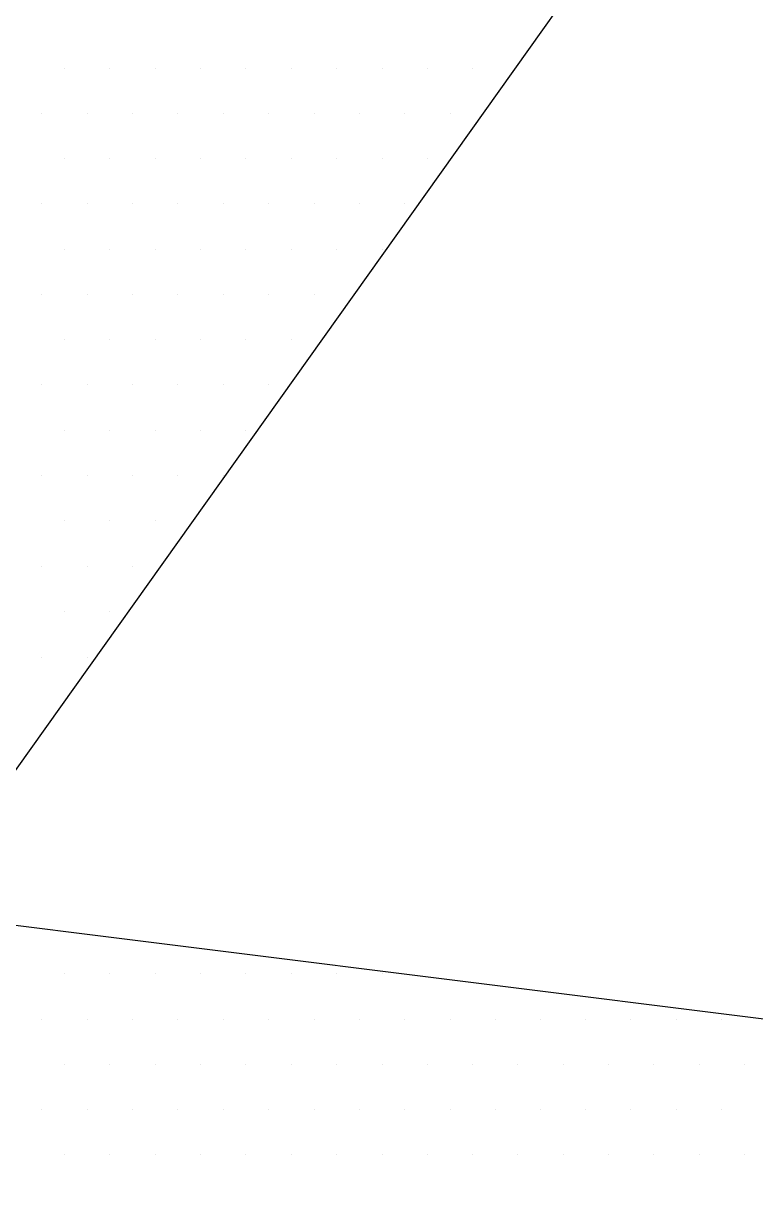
# Model space of a CAD drawing. Header units: millimetres. Extents: x -1573 to 210, y -360 to 557.
# Drawn here: x -487.524 to -486.634, y 23.545 to 24.965 of the extents above; entities that cross this region are included whole.
import ezdxf

# ---------------------------------------------------------------- set-up
doc = ezdxf.new("R2010")
doc.units = ezdxf.units.MM
doc.header["$LTSCALE"] = 2
doc.linetypes.add('CACHEX2', pattern=[0.75, 0.5, -0.25])
for name, color, linetype in [('CALQUE_7', 4, 'Continuous'), ('CARTOUCHE', 7, 'Continuous'), ('rosace', 7, 'Continuous')]:
    doc.layers.add(name, color=color, linetype=linetype)

# ---------------------------------------------------------------- blocks, each defined once
blk = doc.blocks.new('A$C715108E3')
at = {"layer": 'CALQUE_7', "color": 131}
for p, q in [((3.878, -10.5791), (3.878, -10.5791)), ((3.9694, -10.5791), (3.9694, -10.5791)), ((4.0612, -10.5791), (4.0612, -10.5791)), ((4.1531, -10.5791), (4.1531, -10.5791)), ((4.2445, -10.5791), (4.2445, -10.5791)), ((4.3364, -10.5791), (4.3364, -10.5791)), ((4.4282, -10.5791), (4.4282, -10.5791)), ((4.5202, -10.5791), (4.5202, -10.5791)), ((4.6115, -10.5791), (4.6115, -10.5791)), ((4.7035, -10.5791), (4.7035, -10.5791)), ((3.8317, -10.6702), (3.8317, -10.6702)), ((3.9237, -10.6702), (3.9237, -10.6702)), ((4.0155, -10.6702), (4.0155, -10.6702)), ((4.107, -10.6702), (4.107, -10.6702)), ((4.1988, -10.6702), (4.1988, -10.6702)), ((4.2906, -10.6702), (4.2906, -10.6702)), ((4.3827, -10.6702), (4.3827, -10.6702)), ((4.4739, -10.6702), (4.4739, -10.6702)), ((4.5659, -10.6702), (4.5659, -10.6702)), ((4.658, -10.6702), (4.658, -10.6702)), ((3.878, -10.763), (3.878, -10.763)), ((3.9694, -10.763), (3.9694, -10.763)), ((4.0612, -10.763), (4.0612, -10.763)), ((4.1531, -10.763), (4.1531, -10.763)), ((4.2445, -10.763), (4.2445, -10.763)), ((4.3364, -10.763), (4.3364, -10.763)), ((4.4282, -10.763), (4.4282, -10.763)), ((4.5202, -10.763), (4.5202, -10.763)), ((4.6115, -10.763), (4.6115, -10.763)), ((3.8317, -10.8542), (3.8317, -10.8542)), ((3.9237, -10.8542), (3.9237, -10.8542)), ((4.0155, -10.8542), (4.0155, -10.8542)), ((4.107, -10.8542), (4.107, -10.8542)), ((4.1988, -10.8542), (4.1988, -10.8542)), ((4.2906, -10.8542), (4.2906, -10.8542)), ((4.3827, -10.8542), (4.3827, -10.8542)), ((4.4739, -10.8542), (4.4739, -10.8542)), ((4.5659, -10.8542), (4.5659, -10.8542)), ((3.878, -10.9457), (3.878, -10.9457)), ((3.9694, -10.9457), (3.9694, -10.9457)), ((4.0612, -10.9457), (4.0612, -10.9457)), ((4.1531, -10.9457), (4.1531, -10.9457)), ((4.2445, -10.9457), (4.2445, -10.9457)), ((4.3364, -10.9457), (4.3364, -10.9457)), ((4.4282, -10.9457), (4.4282, -10.9457)), ((4.5202, -10.9457), (4.5202, -10.9457)), ((3.8317, -11.0383), (3.8317, -11.0383)), ((3.9237, -11.0383), (3.9237, -11.0383)), ((4.0155, -11.0383), (4.0155, -11.0383)), ((4.107, -11.0383), (4.107, -11.0383)), ((4.1988, -11.0383), (4.1988, -11.0383)), ((4.2906, -11.0383), (4.2906, -11.0383)), ((4.3827, -11.0383), (4.3827, -11.0383)), ((3.878, -11.1295), (3.878, -11.1295)), ((3.9694, -11.1295), (3.9694, -11.1295)), ((4.0612, -11.1295), (4.0612, -11.1295)), ((4.1531, -11.1295), (4.1531, -11.1295)), ((4.2445, -11.1295), (4.2445, -11.1295)), ((4.3364, -11.1295), (4.3364, -11.1295)), ((3.8317, -11.2208), (3.8317, -11.2208)), ((3.9237, -11.2208), (3.9237, -11.2208)), ((4.0155, -11.2208), (4.0155, -11.2208)), ((4.107, -11.2208), (4.107, -11.2208)), ((4.1988, -11.2208), (4.1988, -11.2208)), ((4.2906, -11.2208), (4.2906, -11.2208)), ((3.878, -11.3132), (3.878, -11.3132)), ((3.9694, -11.3132), (3.9694, -11.3132)), ((4.0612, -11.3132), (4.0612, -11.3132)), ((4.1531, -11.3132), (4.1531, -11.3132)), ((4.2445, -11.3132), (4.2445, -11.3132)), ((3.8317, -11.4048), (3.8317, -11.4048)), ((3.9237, -11.4048), (3.9237, -11.4048)), ((4.0155, -11.4048), (4.0155, -11.4048)), ((4.107, -11.4048), (4.107, -11.4048)), ((4.1988, -11.4048), (4.1988, -11.4048)), ((3.878, -11.4959), (3.878, -11.4959)), ((3.9694, -11.4959), (3.9694, -11.4959)), ((4.0612, -11.4959), (4.0612, -11.4959)), ((3.8317, -11.5885), (3.8317, -11.5885)), ((3.9237, -11.5885), (3.9237, -11.5885)), ((4.0155, -11.5885), (4.0155, -11.5885)), ((3.878, -11.68), (3.878, -11.68)), ((3.9694, -11.68), (3.9694, -11.68)), ((3.8317, -11.7722), (3.8317, -11.7722)), ((3.9237, -11.7722), (3.9237, -11.7722)), ((3.878, -12.4139), (3.878, -12.4139)), ((3.9694, -12.4139), (3.9694, -12.4139)), ((4.0612, -12.4139), (4.0612, -12.4139)), ((4.1531, -12.4139), (4.1531, -12.4139)), ((4.2445, -12.4139), (4.2445, -12.4139)), ((4.3364, -12.4139), (4.3364, -12.4139)), ((4.4282, -12.4139), (4.4282, -12.4139)), ((4.5202, -12.4139), (4.5202, -12.4139)), ((3.8317, -12.5053), (3.8317, -12.5053)), ((3.9237, -12.5053), (3.9237, -12.5053)), ((4.0155, -12.5053), (4.0155, -12.5053)), ((4.107, -12.5053), (4.107, -12.5053)), ((4.1988, -12.5053), (4.1988, -12.5053)), ((4.2906, -12.5053), (4.2906, -12.5053)), ((4.3827, -12.5053), (4.3827, -12.5053)), ((4.4739, -12.5053), (4.4739, -12.5053)), ((4.5659, -12.5053), (4.5659, -12.5053)), ((4.658, -12.5053), (4.658, -12.5053)), ((4.7492, -12.5053), (4.7492, -12.5053)), ((4.8413, -12.5053), (4.8413, -12.5053)), ((4.9329, -12.5053), (4.9329, -12.5053)), ((5.0242, -12.5053), (5.0242, -12.5053)), ((5.1164, -12.5053), (5.1164, -12.5053)), ((5.208, -12.5053), (5.208, -12.5053)), ((3.878, -12.5977), (3.878, -12.5977)), ((3.9694, -12.5977), (3.9694, -12.5977)), ((4.0612, -12.5977), (4.0612, -12.5977)), ((4.1531, -12.5977), (4.1531, -12.5977)), ((4.2445, -12.5977), (4.2445, -12.5977)), ((4.3364, -12.5977), (4.3364, -12.5977)), ((4.4282, -12.5977), (4.4282, -12.5977)), ((4.5202, -12.5977), (4.5202, -12.5977)), ((4.6115, -12.5977), (4.6115, -12.5977)), ((4.7035, -12.5977), (4.7035, -12.5977)), ((4.7952, -12.5977), (4.7952, -12.5977)), ((4.8868, -12.5977), (4.8868, -12.5977)), ((4.9788, -12.5977), (4.9788, -12.5977)), ((5.0705, -12.5977), (5.0705, -12.5977)), ((5.1621, -12.5977), (5.1621, -12.5977)), ((5.2538, -12.5977), (5.2538, -12.5977)), ((3.8317, -12.6892), (3.8317, -12.6892)), ((3.9237, -12.6892), (3.9237, -12.6892)), ((4.0155, -12.6892), (4.0155, -12.6892)), ((4.107, -12.6892), (4.107, -12.6892)), ((4.1988, -12.6892), (4.1988, -12.6892)), ((4.2906, -12.6892), (4.2906, -12.6892)), ((4.3827, -12.6892), (4.3827, -12.6892)), ((4.4739, -12.6892), (4.4739, -12.6892)), ((4.5659, -12.6892), (4.5659, -12.6892)), ((4.658, -12.6892), (4.658, -12.6892)), ((4.7492, -12.6892), (4.7492, -12.6892)), ((4.8413, -12.6892), (4.8413, -12.6892)), ((4.9329, -12.6892), (4.9329, -12.6892)), ((5.0242, -12.6892), (5.0242, -12.6892)), ((5.1164, -12.6892), (5.1164, -12.6892)), ((5.208, -12.6892), (5.208, -12.6892)), ((3.878, -12.7805), (3.878, -12.7805)), ((3.9694, -12.7805), (3.9694, -12.7805)), ((4.0612, -12.7805), (4.0612, -12.7805)), ((4.1531, -12.7805), (4.1531, -12.7805)), ((4.2445, -12.7805), (4.2445, -12.7805)), ((4.3364, -12.7805), (4.3364, -12.7805)), ((4.4282, -12.7805), (4.4282, -12.7805)), ((4.5202, -12.7805), (4.5202, -12.7805)), ((4.6115, -12.7805), (4.6115, -12.7805)), ((4.7035, -12.7805), (4.7035, -12.7805)), ((4.7952, -12.7805), (4.7952, -12.7805)), ((4.8868, -12.7805), (4.8868, -12.7805)), ((4.9788, -12.7805), (4.9788, -12.7805)), ((5.0705, -12.7805), (5.0705, -12.7805)), ((5.1621, -12.7805), (5.1621, -12.7805)), ((5.2538, -12.7805), (5.2538, -12.7805))]:
    blk.add_line(p, q, dxfattribs=at)
blk.add_lwpolyline([(-1.6922, -18.648), (0.2166, -18.8242), (-0.4061, -17.3082), (1.2857, -17.5115), (0.9202, -16.4826), (-0.461, -13.5406), (1.4536, -13.7453), (4.032, -19.4344), (5.206, -17.903), (3.3935, -13.9486), (6.3293, -14.2803), (6.4311, -12.6478), (3.5725, -12.29), (6.1505, -8.6671), (5.6155, -6.8715), (1.6586, -12.1279), (-1.9407, -12.0256)], dxfattribs=at)
blk = doc.blocks.new('A$C581E6685')
at = {"layer": 'rosace', "color": 32, "linetype": 'CACHEX2', "ltscale": 1.5}
blk.add_ellipse((-38.0538, 23.8138), major_axis=(-19.0311, -3.534), ratio=0.590567, dxfattribs=at)
at = {"layer": 'rosace', "color": 32}
blk.add_ellipse((-37.6144, 23.8499), major_axis=(-13.5768, -4.2839), ratio=0.791971, dxfattribs=at)
at = {"layer": 'CARTOUCHE'}
blk.add_blockref('A$C715108E3', (-31.6739, 36.3189), dxfattribs=at)

msp = doc.modelspace()

# ---------------------------------------------------------------- linework, layer by layer
at = {"layer": 'CARTOUCHE'}
msp.add_rational_spline([(-508.0665, 33.7081), (-508.0665, 22.8169), (-508.0665, 11.9258), (-508.0665, 8.0858), (-504.2265, 8.0858), (-458.6872, 8.0858), (-413.148, 8.0858), (-409.308, 8.0858), (-409.308, 11.9258), (-409.308, 22.8169), (-409.308, 33.7081), (-409.308, 37.5481), (-413.148, 37.5481), (-458.6872, 37.5481), (-504.2265, 37.5481), (-508.0665, 37.5481), (-508.0665, 33.7081)], [1, 1, 1, 0.707106781187, 1, 1, 1, 0.707106781187, 1, 1, 1, 0.707106781187, 1, 1, 1, 0.707106781187, 1], degree=2, knots=[0, 0, 0, 1, 1, 2.570796, 2.570796, 3.570796, 3.570796, 5.141593, 5.141593, 6.141593, 6.141593, 7.712389, 7.712389, 8.712389, 8.712389, 10.283185, 10.283185, 10.283185], dxfattribs=at)

# ---------------------------------------------------------------- block references
at = {"layer": 'CARTOUCHE', "xscale": 0.6, "yscale": 0.6, "zscale": 0.6}
msp.add_blockref('A$C581E6685', (-470.7958, 9.4664), dxfattribs=at)

doc.saveas('drawing.dxf')
